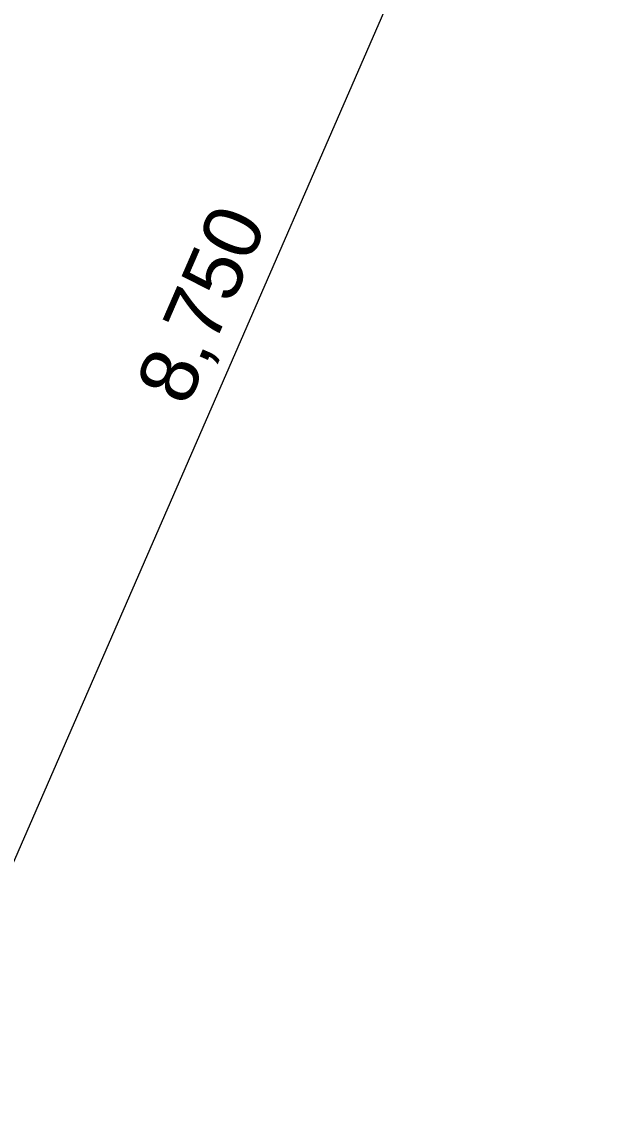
# Model space of a CAD drawing. Header units: millimetres. Extents: x -37281 to 954596, y -59787 to 956680.
# Drawn here: x 931826 to 934902, y -28963 to -23325 of the extents above; entities that cross this region are included whole.
import ezdxf

# ---------------------------------------------------------------- set-up
doc = ezdxf.new("R2010")
doc.units = ezdxf.units.MM
doc.header["$MEASUREMENT"] = 0
doc.layers.add('New_A-95-D_Dim_Grid.Dim', color=7, linetype='Continuous')
doc.layers.add('New_A-95-D_Dim_Grid.Dim_Pen_No__4', color=7, linetype='Continuous', lineweight=20)
doc.styles.add('GENERATED_STYLE_4', font='')
doc.styles.get('GENERATED_STYLE_4').set_extended_font_data('Swis721 BT')
doc.dimstyles.new('GENERATED_STYLE__4', dxfattribs={"dimtxt": 300, "dimasz": 95, "dimexe": 0.18, "dimexo": 0, "dimgap": 0.09, "dimtad": 1, "dimdec": 0, "dimzin": 0, "dimdsep": 46, "dimtxsty": 'GENERATED_STYLE_4', "dimblk": 'ARROWHEAD_2', "dimblk1": 'ARROWHEAD_2', "dimblk2": 'ARROWHEAD_2', "dimcen": 0.09, "dimclrd": 7, "dimclre": 7, "dimclrt": 7, "dimadec": 0, "dimazin": 0, "dimtfac": 1, "dimtdec": 4, "dimtmove": 0, "dimatfit": 3, "dimfxl": 1, "dimtolj": 1, "dimtzin": 0, "dimarcsym": 0})

# ---------------------------------------------------------------- blocks, each defined once
blk = doc.blocks.new('*D781', base_point=(864302.5, 0))
at = {"layer": 'New_A-95-D_Dim_Grid.Dim_Pen_No__4', "linetype": 'Continuous'}
for p, q in [((936095.8, -17963.6), (936010.1, -17847.5)), ((936052.9, -17905.5), (934753.9, -20884.6)), ((934667.9, -20847.2), (934839.8, -20922.1)), ((934796.8, -20942.7), (934711, -20826.6)), ((934753.9, -20884.6), (931256.5, -28905.3))]:
    blk.add_line(p, q, dxfattribs=at)
at = {"layer": 'New_A-95-D_Dim_Grid.Dim_Pen_No__4', "insert": (935136.6, -19856.9), "char_height": 300, "attachment_point": 7, "rotation": 66.4404, "style": 'GENERATED_STYLE_4'}
blk.add_mtext('\\A1;{\\fSwis721 BT|b0|i0|c0|p34;3,250}', dxfattribs=at)
blk = doc.blocks.new('ARROWHEAD_2')
at = {"color": 0, "linetype": 'Continuous', "lineweight": 0}
for p, q in [((-0.378, -0.655), (0.378, 0.655)), ((0, 0), (-1, 0))]:
    blk.add_line(p, q, dxfattribs=at)
blk = doc.blocks.new('*D782', base_point=(864302.5, 0))
at = {"layer": 'New_A-95-D_Dim_Grid.Dim_Pen_No__4', "linetype": 'Continuous'}
for p, q in [((934796.8, -20942.7), (934711, -20826.6)), ((934753.9, -20884.6), (931256.5, -28905.3)), ((931170.6, -28867.8), (931342.4, -28942.8)), ((931213.6, -28847.2), (931299.4, -28963.3)), ((931256.5, -28905.3), (931232.1, -28961.3))]:
    blk.add_line(p, q, dxfattribs=at)
at = {"layer": 'New_A-95-D_Dim_Grid.Dim_Pen_No__4', "insert": (932738.4, -25356.7), "char_height": 300, "attachment_point": 7, "rotation": 66.4404, "style": 'GENERATED_STYLE_4'}
blk.add_mtext('\\A1;{\\fSwis721 BT|b0|i0|c0|p34;8,750}', dxfattribs=at)

msp = doc.modelspace()

# ---------------------------------------------------------------- dimensions: what is measured, and where the dimension line sits
at = {"layer": 'New_A-95-D_Dim_Grid.Dim', "linetype": 'Continuous'}
for base, p1, p2, picture, middle in [((934753.9, -20884.6), (935963, -17866.3), (934664, -20845.4), '*D781', (935210.9, -19311.2)), ((931256.5, -28905.3), (934664, -20845.4), (931166.6, -28866.1), '*D782', (932812.7, -24811.1))]:
    dim = msp.add_linear_dim(base=base, p1=p1, p2=p2, angle=246.4404, dimstyle='GENERATED_STYLE__4', dxfattribs=at)
    dim.commit()
    dim.dimension.update_dxf_attribs({"geometry": picture, "text_midpoint": middle, "dimtype": 160, "text_rotation": 66.4404})

doc.saveas('drawing.dxf')
